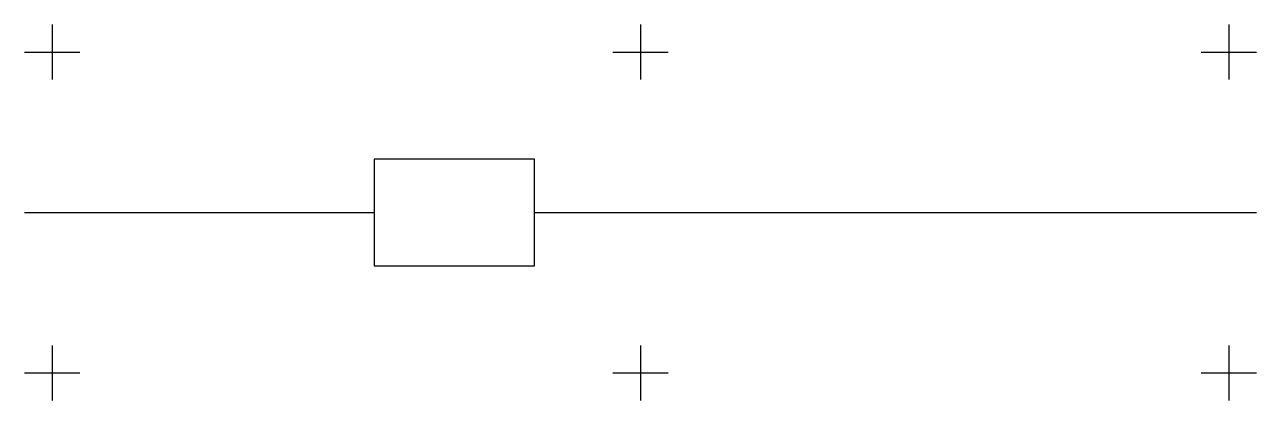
# Model space of a CAD drawing. Header units: metres. Extents: x -40 to 2263, y -336 to 367.
import ezdxf

# ---------------------------------------------------------------- set-up
doc = ezdxf.new("R2010")
doc.units = ezdxf.units.M

msp = doc.modelspace()

# ---------------------------------------------------------------- linework, layer by layer
for p, q in [((11.56, 366.91), (11.56, 263.96)), ((1111.56, 366.91), (1111.56, 263.96)), ((2211.56, 366.91), (2211.56, 263.96)), ((-39.91, 315.44), (63.03, 315.44)), ((1060.09, 315.44), (1163.03, 315.44)), ((2160.09, 315.44), (2263.03, 315.44)), ((-39.91, 15.44), (613.47, 15.44)), ((913.47, 15.44), (2263.03, 15.44)), ((11.56, -233.09), (11.56, -336.04)), ((1111.56, -233.09), (1111.56, -336.04)), ((2211.56, -233.09), (2211.56, -336.04)), ((-39.91, -284.56), (63.03, -284.56)), ((1060.09, -284.56), (1163.03, -284.56)), ((2160.09, -284.56), (2263.03, -284.56))]:
    msp.add_line(p, q)
msp.add_lwpolyline([(613.47, -84.56), (913.47, -84.56), (913.47, 115.44), (613.47, 115.44)], close=True)

doc.saveas('drawing.dxf')
